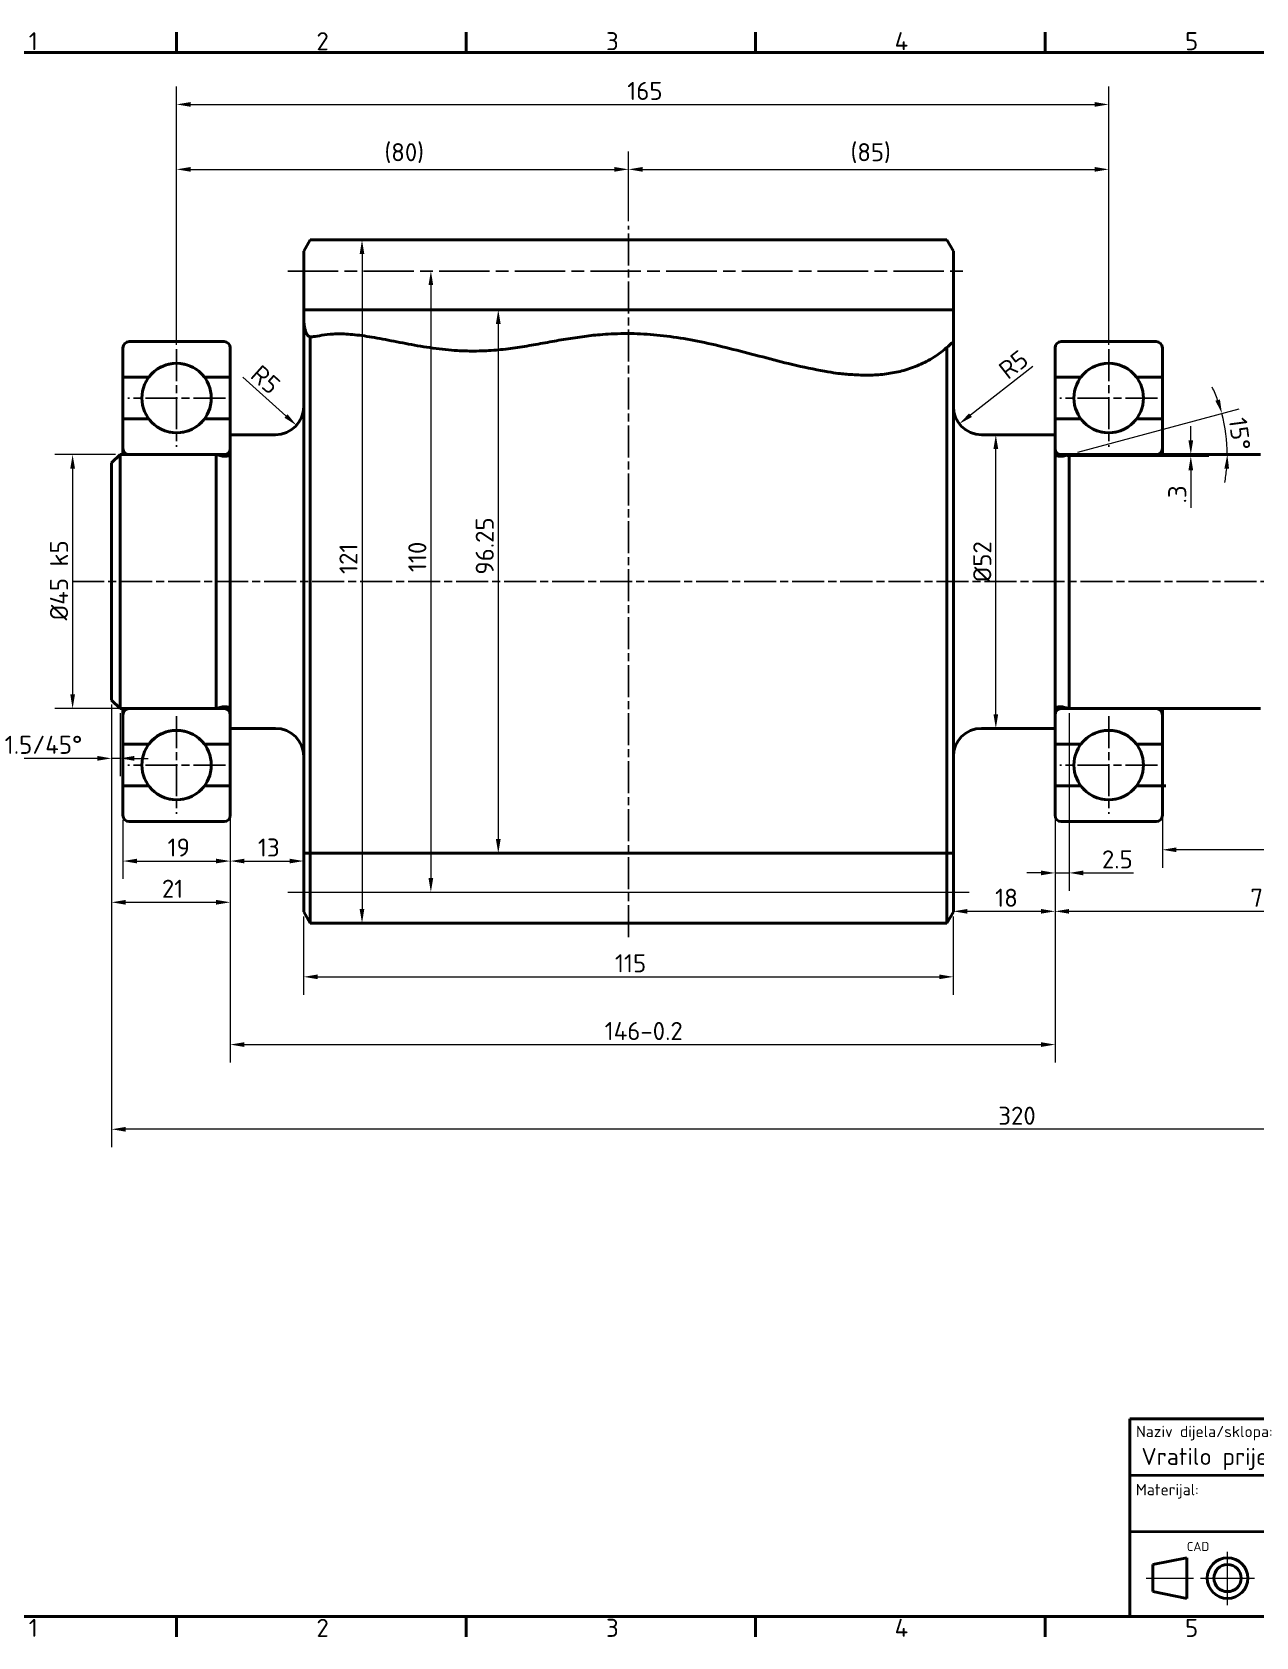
# Model space of a CAD drawing. Header units: millimetres. Extents: x -158 to 414, y -29 to 291.
# Drawn here: x 35.7 to 252.3, y 6.4 to 290.6 of the extents above; entities that cross this region are included whole.
import ezdxf
from ezdxf.enums import TextEntityAlignment as Align

# ---------------------------------------------------------------- set-up
doc = ezdxf.new("R2010")
doc.units = ezdxf.units.MM
doc.linetypes.add('CHAIN', pattern=[0.3543, 0.2362, -0.0295, 0.0591, -0.0295])
for name, color, linetype, lineweight in [('Border (ISO)', 7, 'Continuous', 40), ('Center Mark (ISO)', 7, 'Continuous', 25), ('Centerline (ISO)', 7, 'Continuous', 25), ('Dimension (ISO)', 7, 'Continuous', 20), ('Sketch Geometry (ISO)', 7, 'Continuous', 40), ('Title (ISO)', 7, 'Continuous', 40), ('Visible (ISO)', 7, 'Continuous', 40), ('Visible Narrow (ISO)', 7, 'Continuous', 35), ('Work Axis (ISO)', 7, 'CHAIN', 25)]:
    doc.layers.add(name, color=color, linetype=linetype, lineweight=lineweight)
doc.styles.add('Kote', font='isocpeur.ttf')
doc.styles.add('Note Text (DIN)', font='isocpeur.ttf')
doc.styles.add('Text Style110', font='')
doc.styles.add('Text Style116', font='isocpeur.ttf')
doc.styles.add('Text Style125', font='')
doc.styles.add('Text Style43', font='isocpeur.ttf')
doc.styles.add('Text Style44', font='isocpeur.ttf')
doc.styles.add('Text Style46', font='isocpeur.ttf')
doc.styles.add('Text Style99', font='isocpeur.ttf')
doc.styles.get('Text Style110').set_extended_font_data('ISOCPEUR', bold=True)
doc.styles.get('Text Style125').set_extended_font_data('ISOCPEUR', bold=True)
doc.dimstyles.new('Default (DIN)', dxfattribs={"dimtxt": 3.2, "dimasz": 2.5, "dimexe": 3.175, "dimexo": 0.8, "dimgap": 0.8, "dimtad": 1, "dimrnd": 1e-08, "dimzin": 12, "dimdsep": 46, "dimtxsty": 'Kote', "dimcen": 0.09, "dimdle": 10, "dimclrd": 256, "dimclre": 256, "dimclrt": 256, "dimadec": 0, "dimazin": 0, "dimtfac": 0.78125, "dimtmove": 0, "dimatfit": 3, "dimfxl": 1, "dimtolj": 1, "dimtzin": 0, "dimlwd": -1, "dimlwe": -1, "dimarcsym": 0})

# ---------------------------------------------------------------- blocks, each defined once
blk = doc.blocks.new('Borders Default Border')
at = {"layer": 'Border (ISO)'}
for p, q in [((61.25, 287), (61.25, 290.6)), ((112.5, 287), (112.5, 290.6)), ((163.75, 287), (163.75, 290.6)), ((215, 287), (215, 290.6)), ((61.25, 10), (61.25, 6.4)), ((112.5, 10), (112.5, 6.4)), ((163.75, 10), (163.75, 6.4)), ((215, 10), (215, 6.4))]:
    blk.add_line(p, q, dxfattribs=at)
at = {"layer": 'Border (ISO)', "flags": 128}
blk.add_lwpolyline([(20, 10), (20, 287), (410, 287), (410, 10), (20, 10)], dxfattribs=at)
at = {"layer": 'Border (ISO)', "char_height": 3.2, "attachment_point": 7, "style": 'Kote'}
for s, insert in [('1', (35.1, 287.4)), ('2', (86.03, 287.4)), ('3', (137.28, 287.4)), ('4', (188.37, 287.4)), ('5', (239.78, 287.4)), ('1', (35.1, 6.4)), ('2', (86.03, 6.4)), ('3', (137.28, 6.4)), ('4', (188.37, 6.4)), ('5', (239.78, 6.4))]:
    blk.add_mtext(s, dxfattribs=dict(at, insert=insert))
blk = doc.blocks.new('Title Blocks Politehnika Pula-180')
at = {"layer": 'Dimension (ISO)'}
for p, q in [((483.84, 259.19), (483.84, 239.19)), ((507.84, 259.19), (507.84, 239.19)), ((530.34, 259.19), (530.34, 239.19)), ((472.84, 254.19), (552.84, 254.19)), ((390.14, 241.22), (390.14, 250.68)), ((472.84, 249.19), (552.84, 249.19)), ((375.74, 246), (384.14, 246)), ((385.34, 246), (394.94, 246)), ((472.84, 244.19), (552.84, 244.19))]:
    blk.add_line(p, q, dxfattribs=at)
at = {"layer": 'Visible (ISO)'}
for p, q in [((472.84, 274.19), (372.84, 274.19)), ((372.84, 274.19), (372.84, 239.19)), ((472.84, 274.19), (472.84, 239.19)), ((472.84, 274.19), (552.84, 274.19)), ((552.84, 239.19), (552.84, 274.19)), ((472.84, 269.19), (552.84, 269.19)), ((507.84, 269.19), (507.84, 264.19)), ((472.84, 264.19), (552.84, 264.19)), ((507.84, 264.19), (507.84, 259.19)), ((530.34, 264.19), (530.34, 259.19)), ((472.84, 259.19), (552.84, 259.19)), ((412.84, 246.69), (412.84, 254.19)), ((382.94, 249.6), (376.94, 248.4)), ((376.94, 248.4), (376.94, 243.6)), ((382.94, 242.4), (382.94, 249.6)), ((376.94, 243.6), (382.94, 242.4)), ((472.84, 239.19), (552.84, 239.19))]:
    blk.add_line(p, q, dxfattribs=at)
for radius in [3.6, 2.4]:
    blk.add_circle((390.14, 246), radius, dxfattribs=at)
at = {"layer": 'Visible Narrow (ISO)'}
for p, q in [((424.84, 274.19), (424.84, 264.19)), ((459.84, 274.19), (459.84, 254.19)), ((472.84, 264.19), (372.84, 264.19)), ((472.84, 254.19), (372.84, 254.19)), ((397.84, 254.19), (397.84, 239.19)), ((427.84, 254.19), (427.84, 239.19)), ((397.84, 246.69), (427.84, 246.69)), ((472.84, 239.19), (372.84, 239.19))]:
    blk.add_line(p, q, dxfattribs=at)
at = {"layer": 'Dimension (ISO)'}
for s, height, style, p in [('Naziv dijela/sklopa:', 2, 'Text Style46', (373.95, 270.97)), ('Nacrt broj:', 2, 'Text Style46', (425.61, 271.32)), ('Revizija:', 2, 'Text Style46', (461.81, 271.4)), ('Predmet:', 1.5, 'Text Style44', (473.99, 270.91)), ('Akad. god.:', 1.5, 'Text Style44', (474.05, 265.79)), ('Semestar:', 1.5, 'Text Style44', (508.58, 265.73)), ('Materijal:', 2, 'Text Style46', (373.9, 260.67)), ('Masa:', 2, 'Text Style46', (463.08, 261.34)), ('Program br.:', 1.5, 'Text Style44', (474.21, 260.88)), ('List:', 1.5, 'Text Style44', (508.59, 260.86)), ('Listova:', 1.5, 'Text Style44', (531.25, 260.92)), ('Ime i prezime', 1.5, 'Text Style44', (489.61, 255.88)), ('Datum', 1.5, 'Text Style44', (516.43, 255.97)), ('Potpis', 1.5, 'Text Style44', (538.9, 255.99)), ('Mjerilo:', 1.5, 'Text Style44', (398.79, 251.84)), ('Format:', 1.5, 'Text Style44', (413.41, 251.68)), ('CAD', 1.6, 'Text Style99', (382.94, 250.8)), ('Crtao', 1.5, 'Text Style44', (474.12, 250.8)), ('Odobrio', 1.5, 'Text Style44', (474.13, 240.97))]:
    blk.add_text(s, height=height, dxfattribs=dict(at, style=style)).set_placement(p)
at = {"layer": 'Dimension (ISO)', "style": 'Text Style44'}
blk.add_text('DIN 7168-m-S / DIN 7168-g-U', height=1.5, dxfattribs=at).set_placement((398.94, 242.28), align=Align.TOP_LEFT)
at = {"layer": 'Dimension (ISO)'}
for tag, p, height, style in [('Predmet_001', (485.02, 271.05), 2.5, 'Text Style125'), ('Akad_god_001', (485, 265.33), 2.5, 'Text Style43'), ('Semestar_001', (518.42, 265.39), 2.5, 'Text Style43'), ('Materijal_001', (412.82, 256.68), 2.5, 'Text Style43'), ('Mjerilo_001', (403.86, 248.07), 2.5, 'Text Style43'), ('Konstruirao_001', (484.65, 250.96), 1.5, 'Text Style44'), ('Datum_001', (515.04, 250.69), 1.5, 'Text Style44')]:
    blk.add_attdef(tag, p, '', height=height, dxfattribs=dict(at, style=style))
at = {"layer": 'Dimension (ISO)', "style": 'Text Style43'}
blk.add_attdef('Program_br', text='', height=2.5, dxfattribs=at).set_placement((494.49, 261.51), align=Align.MIDDLE_LEFT)
at = {"layer": 'Dimension (ISO)'}
for tag, height, style, p in [('List', 2.5, 'Text Style43', (519.89, 262.89)), ('Listova', 2.5, 'Text Style43', (544.59, 262.93)), ('Masa', 2.5, 'Text Style43', (466.54, 259.26)), ('Datum', 1.5, 'Text Style44', (519.07, 247.27)), ('Datum', 1.5, 'Text Style44', (519.09, 242.28))]:
    blk.add_attdef(tag, text='', height=height, dxfattribs=dict(at, style=style)).set_placement(p, align=Align.TOP_CENTER)
at = {"layer": 'Dimension (ISO)', "style": 'Text Style44'}
for tag, p in [('Pregledao', (484.76, 247.42)), ('Odobrio', (484.84, 242.57))]:
    blk.add_attdef(tag, text='', height=1.5, dxfattribs=at).set_placement(p, align=Align.TOP_LEFT)
at = {"layer": 'Title (ISO)', "insert": (398.89, 245.54), "char_height": 1.6, "width": 20.0031, "attachment_point": 1, "style": 'Note Text (DIN)'}
blk.add_mtext('\\fISOCPEUR|b0|i0;\\H1.6000;Netolerirane kote', dxfattribs=at)
at = {"layer": 'Title (ISO)', "style": 'Text Style116'}
blk.add_attdef('Sheet_Size_001', (417.99, 248.07), '', height=2.49, dxfattribs=at)
at = {"layer": 'Visible (ISO)', "style": 'Text Style44'}
blk.add_text('Pregledao', height=1.5, dxfattribs=at).set_placement((474.24, 245.69))
at = {"layer": 'Visible (ISO)', "style": 'Text Style110'}
for tag, p in [('Naziv_001', (374.9, 266.04)), ('Rev_001', (464.33, 266.2))]:
    blk.add_attdef(tag, p, '', height=3, dxfattribs=at)
blk.add_attdef('Broj_nacrta', text='', height=3, dxfattribs=at).set_placement((442.33, 269.3), align=Align.TOP_CENTER)
at = {"layer": 'Visible Narrow (ISO)', "insert": (450.69, 248.36), "char_height": 4, "width": 53.847, "attachment_point": 2, "style": 'Note Text (DIN)'}
blk.add_mtext('\\fISOCPEUR|b0|i0;\\H4.0000;Politehnika Pula', dxfattribs=at)
blk = doc.blocks.new('*D13')
at = {"layer": 'Defpoints', "color": 0, "transparency": 16777216}
for p in [(83.76, 134.8), (198.76, 134.8), (198.76, 123.3)]:
    blk.add_point(p, dxfattribs=at)
at = {"layer": 'Dimension (ISO)', "transparency": 16777216}
for p, q in [((83.76, 134), (83.76, 120.13)), ((198.76, 134), (198.76, 120.13)), ((86.26, 123.3), (196.26, 123.3))]:
    blk.add_line(p, q, dxfattribs=at)
for points in [[(86.26, 123.72), (86.26, 122.88), (83.76, 123.3)], [(196.26, 123.72), (196.26, 122.88), (198.76, 123.3)]]:
    blk.add_solid(points, dxfattribs=at)
at = {"layer": 'Dimension (ISO)', "transparency": 16777216, "insert": (138.86, 127.3), "char_height": 3.2, "attachment_point": 1, "style": 'Kote'}
blk.add_mtext('\\A1;115', dxfattribs=at)
blk = doc.blocks.new('*D14')
at = {"layer": 'Defpoints', "color": 0, "transparency": 16777216}
for p in [(83.76, 193.3), (70.76, 155.71), (83.76, 143.8)]:
    blk.add_point(p, dxfattribs=at)
at = {"layer": 'Dimension (ISO)', "transparency": 16777216}
for p, q in [((70.76, 154.91), (70.76, 140.63)), ((73.26, 143.8), (81.26, 143.8))]:
    blk.add_line(p, q, dxfattribs=at)
for points in [[(73.26, 144.22), (73.26, 143.39), (70.76, 143.8)], [(81.26, 144.22), (81.26, 143.39), (83.76, 143.8)]]:
    blk.add_solid(points, dxfattribs=at)
at = {"layer": 'Dimension (ISO)', "transparency": 16777216, "insert": (75.66, 147.8), "char_height": 3.2, "attachment_point": 1, "style": 'Kote'}
blk.add_mtext('\\A1;13', dxfattribs=at)
blk = doc.blocks.new('*D15')
at = {"layer": 'Defpoints', "color": 0, "transparency": 16777216}
for p in [(203.76, 224.3), (199.82, 221.23)]:
    blk.add_point(p, dxfattribs=at)
at = {"layer": 'Dimension (ISO)', "transparency": 16777216}
blk.add_line((212.83, 231.36), (201.79, 222.76), dxfattribs=at)
blk.add_solid([(201.54, 223.09), (202.05, 222.44), (199.82, 221.23)], dxfattribs=at)
at = {"layer": 'Dimension (ISO)', "transparency": 16777216, "insert": (206.46, 231.47), "char_height": 3.2, "attachment_point": 1, "rotation": 37.9182, "style": 'Kote'}
blk.add_mtext('\\A1;R5', dxfattribs=at)
blk = doc.blocks.new('*D16')
at = {"layer": 'Defpoints', "color": 0, "transparency": 16777216}
for p in [(70.76, 155.71), (216.76, 155.71), (216.76, 111.3)]:
    blk.add_point(p, dxfattribs=at)
at = {"layer": 'Dimension (ISO)', "transparency": 16777216}
for p, q in [((70.76, 154.91), (70.76, 108.13)), ((216.76, 154.91), (216.76, 108.13)), ((73.26, 111.3), (214.26, 111.3))]:
    blk.add_line(p, q, dxfattribs=at)
for points in [[(73.26, 111.72), (73.26, 110.88), (70.76, 111.3)], [(214.26, 111.72), (214.26, 110.88), (216.76, 111.3)]]:
    blk.add_solid(points, dxfattribs=at)
at = {"layer": 'Dimension (ISO)', "transparency": 16777216, "insert": (137.04, 115.3), "char_height": 3.2, "attachment_point": 1, "style": 'Kote'}
blk.add_mtext('\\A1;\\fISOCPEUR|b0|i0;\\H3.2000;146-0.2', dxfattribs=at)
blk = doc.blocks.new('*D18')
at = {"layer": 'Defpoints', "color": 0, "transparency": 16777216}
for p in [(206.28, 219.3), (206.28, 219.3), (206.28, 167.3)]:
    blk.add_point(p, dxfattribs=at)
at = {"layer": 'Dimension (ISO)', "transparency": 16777216}
blk.add_line((206.28, 169.8), (206.28, 216.8), dxfattribs=at)
for points in [[(205.87, 216.8), (206.7, 216.8), (206.28, 219.3)], [(205.87, 169.8), (206.7, 169.8), (206.28, 167.3)]]:
    blk.add_solid(points, dxfattribs=at)
at = {"layer": 'Dimension (ISO)', "transparency": 16777216, "insert": (202.28, 193.16), "char_height": 3.2, "attachment_point": 1, "rotation": 90, "style": 'Kote'}
blk.add_mtext('\\A1;\\fISOCPEUR|b0|i0;\\H3.2000;Ø52', dxfattribs=at)
blk = doc.blocks.new('*D19')
at = {"layer": 'Defpoints', "color": 0, "transparency": 16777216}
for p in [(97.82, 253.8), (94.09, 132.8), (97.82, 132.8)]:
    blk.add_point(p, dxfattribs=at)
at = {"layer": 'Dimension (ISO)', "transparency": 16777216}
blk.add_line((94.09, 251.3), (94.09, 135.3), dxfattribs=at)
for points in [[(93.67, 251.3), (94.5, 251.3), (94.09, 253.8)], [(93.67, 135.3), (94.5, 135.3), (94.09, 132.8)]]:
    blk.add_solid(points, dxfattribs=at)
at = {"layer": 'Dimension (ISO)', "transparency": 16777216, "insert": (90.09, 194.65), "char_height": 3.2, "attachment_point": 1, "rotation": 90, "style": 'Kote'}
blk.add_mtext('\\A1;121', dxfattribs=at)
blk = doc.blocks.new('*D20')
at = {"layer": 'Defpoints', "color": 0, "transparency": 16777216}
for p in [(107.02, 248.3), (106.28, 138.3), (107.02, 138.3)]:
    blk.add_point(p, dxfattribs=at)
at = {"layer": 'Dimension (ISO)', "transparency": 16777216}
blk.add_line((106.28, 245.8), (106.28, 140.8), dxfattribs=at)
for points in [[(105.86, 245.8), (106.69, 245.8), (106.28, 248.3)], [(105.86, 140.8), (106.69, 140.8), (106.28, 138.3)]]:
    blk.add_solid(points, dxfattribs=at)
at = {"layer": 'Dimension (ISO)', "transparency": 16777216, "insert": (102.28, 194.97), "char_height": 3.2, "attachment_point": 1, "rotation": 90, "style": 'Kote'}
blk.add_mtext('\\A1;110', dxfattribs=at)
blk = doc.blocks.new('*D21')
at = {"layer": 'Defpoints', "color": 0, "transparency": 16777216}
for p in [(118.48, 241.43), (118.21, 145.18), (118.48, 145.18)]:
    blk.add_point(p, dxfattribs=at)
at = {"layer": 'Dimension (ISO)', "transparency": 16777216}
blk.add_line((118.21, 238.93), (118.21, 147.68), dxfattribs=at)
for points in [[(117.79, 238.93), (118.63, 238.93), (118.21, 241.43)], [(117.79, 147.68), (118.63, 147.68), (118.21, 145.18)]]:
    blk.add_solid(points, dxfattribs=at)
at = {"layer": 'Dimension (ISO)', "transparency": 16777216, "insert": (114.21, 194.53), "char_height": 3.2, "attachment_point": 1, "rotation": 90, "style": 'Kote'}
blk.add_mtext('\\A1;96.25', dxfattribs=at)
blk = doc.blocks.new('*D22')
at = {"layer": 'Defpoints', "color": 0, "transparency": 16777216}
for p in [(369.76, 175.8), (49.76, 172.3), (49.76, 96.3)]:
    blk.add_point(p, dxfattribs=at)
at = {"layer": 'Dimension (ISO)', "transparency": 16777216}
for p, q in [((369.76, 175), (369.76, 93.13)), ((49.76, 171.5), (49.76, 93.13)), ((367.26, 96.3), (52.26, 96.3))]:
    blk.add_line(p, q, dxfattribs=at)
for points in [[(52.26, 96.72), (52.26, 95.88), (49.76, 96.3)], [(367.26, 96.72), (367.26, 95.88), (369.76, 96.3)]]:
    blk.add_solid(points, dxfattribs=at)
at = {"layer": 'Dimension (ISO)', "transparency": 16777216, "insert": (206.72, 100.3), "char_height": 3.2, "attachment_point": 1, "style": 'Kote'}
blk.add_mtext('\\A1;320', dxfattribs=at)
blk = doc.blocks.new('*D24')
at = {"layer": 'Defpoints', "color": 0, "transparency": 16777216}
for p in [(289.76, 170.8), (216.76, 169.7), (289.76, 134.9)]:
    blk.add_point(p, dxfattribs=at)
at = {"layer": 'Dimension (ISO)', "transparency": 16777216}
for p, q in [((216.76, 168.9), (216.76, 131.73)), ((289.76, 170), (289.76, 131.73)), ((219.26, 134.9), (287.26, 134.9))]:
    blk.add_line(p, q, dxfattribs=at)
for points in [[(219.26, 135.32), (219.26, 134.48), (216.76, 134.9)], [(287.26, 135.32), (287.26, 134.48), (289.76, 134.9)]]:
    blk.add_solid(points, dxfattribs=at)
at = {"layer": 'Dimension (ISO)', "transparency": 16777216, "insert": (251.34, 138.9), "char_height": 3.2, "attachment_point": 1, "style": 'Kote'}
blk.add_mtext('\\A1;73', dxfattribs=at)
blk = doc.blocks.new('*D25')
at = {"layer": 'Defpoints', "color": 0, "transparency": 16777216}
for p in [(49.76, 172.3), (70.76, 170.5), (70.76, 136.5)]:
    blk.add_point(p, dxfattribs=at)
at = {"layer": 'Dimension (ISO)', "transparency": 16777216}
for p, q in [((49.76, 171.5), (49.76, 133.33)), ((70.76, 169.7), (70.76, 133.33)), ((52.26, 136.5), (68.26, 136.5))]:
    blk.add_line(p, q, dxfattribs=at)
for points in [[(52.26, 136.92), (52.26, 136.08), (49.76, 136.5)], [(68.26, 136.92), (68.26, 136.08), (70.76, 136.5)]]:
    blk.add_solid(points, dxfattribs=at)
at = {"layer": 'Dimension (ISO)', "transparency": 16777216, "insert": (58.66, 140.5), "char_height": 3.2, "attachment_point": 1, "style": 'Kote'}
blk.add_mtext('\\A1;21', dxfattribs=at)
blk = doc.blocks.new('*D26')
at = {"layer": 'Defpoints', "color": 0, "transparency": 16777216}
for p in [(51.76, 151.9), (70.76, 151.9), (70.76, 143.8)]:
    blk.add_point(p, dxfattribs=at)
at = {"layer": 'Dimension (ISO)', "transparency": 16777216}
for p, q in [((51.76, 151.1), (51.76, 140.63)), ((70.76, 151.1), (70.76, 140.63)), ((54.26, 143.8), (68.26, 143.8))]:
    blk.add_line(p, q, dxfattribs=at)
for points in [[(54.26, 144.22), (54.26, 143.39), (51.76, 143.8)], [(68.26, 144.22), (68.26, 143.39), (70.76, 143.8)]]:
    blk.add_solid(points, dxfattribs=at)
at = {"layer": 'Dimension (ISO)', "transparency": 16777216, "insert": (59.66, 147.8), "char_height": 3.2, "attachment_point": 1, "style": 'Kote'}
blk.add_mtext('\\A1;19', dxfattribs=at)
blk = doc.blocks.new('*D27')
at = {"layer": 'Defpoints', "color": 0, "transparency": 16777216}
for p in [(216.76, 169.7), (198.76, 145.8), (216.76, 134.9)]:
    blk.add_point(p, dxfattribs=at)
at = {"layer": 'Dimension (ISO)', "transparency": 16777216}
for p, q in [((216.76, 168.9), (216.76, 131.73)), ((201.26, 134.9), (214.26, 134.9))]:
    blk.add_line(p, q, dxfattribs=at)
for points in [[(201.26, 135.32), (201.26, 134.48), (198.76, 134.9)], [(214.26, 135.32), (214.26, 134.48), (216.76, 134.9)]]:
    blk.add_solid(points, dxfattribs=at)
at = {"layer": 'Dimension (ISO)', "transparency": 16777216, "insert": (206.16, 138.9), "char_height": 3.2, "attachment_point": 1, "style": 'Kote'}
blk.add_mtext('\\A1;18', dxfattribs=at)
blk = doc.blocks.new('*D28')
at = {"layer": 'Defpoints', "color": 0, "transparency": 16777216}
for p in [(226.26, 277.8), (61.26, 234.45), (226.26, 234.45)]:
    blk.add_point(p, dxfattribs=at)
at = {"layer": 'Dimension (ISO)', "transparency": 16777216}
for p, q in [((61.26, 235.25), (61.26, 280.98)), ((226.26, 235.25), (226.26, 280.98)), ((63.76, 277.8), (223.76, 277.8))]:
    blk.add_line(p, q, dxfattribs=at)
for points in [[(63.76, 278.22), (63.76, 277.38), (61.26, 277.8)], [(223.76, 278.22), (223.76, 277.38), (226.26, 277.8)]]:
    blk.add_solid(points, dxfattribs=at)
at = {"layer": 'Dimension (ISO)', "transparency": 16777216, "insert": (141.04, 281.8), "char_height": 3.2, "attachment_point": 1, "style": 'Kote'}
blk.add_mtext('\\A1;165', dxfattribs=at)
blk = doc.blocks.new('*D29')
at = {"layer": 'Defpoints', "color": 0, "transparency": 16777216}
for p in [(51.26, 215.8), (42.86, 170.8), (52.86, 170.8)]:
    blk.add_point(p, dxfattribs=at)
at = {"layer": 'Dimension (ISO)', "transparency": 16777216}
for p, q in [((50.46, 215.8), (39.69, 215.8)), ((42.86, 213.3), (42.86, 173.3)), ((52.06, 170.8), (39.69, 170.8))]:
    blk.add_line(p, q, dxfattribs=at)
for points in [[(42.45, 213.3), (43.28, 213.3), (42.86, 215.8)], [(42.45, 173.3), (43.28, 173.3), (42.86, 170.8)]]:
    blk.add_solid(points, dxfattribs=at)
at = {"layer": 'Dimension (ISO)', "transparency": 16777216, "insert": (38.86, 186.42), "char_height": 3.2, "attachment_point": 1, "rotation": 90, "style": 'Kote'}
blk.add_mtext('\\A1;\\fISOCPEUR|b0|i0;\\H3.2000;Ø45 k5', dxfattribs=at)
blk = doc.blocks.new('*D30')
at = {"layer": 'Defpoints', "color": 0, "transparency": 16777216}
for p in [(49.76, 172.3), (51.26, 170.8), (51.26, 161.99)]:
    blk.add_point(p, dxfattribs=at)
at = {"layer": 'Dimension (ISO)', "transparency": 16777216}
for p, q in [((49.76, 171.5), (49.76, 158.82)), ((51.26, 170), (51.26, 158.82)), ((47.26, 161.99), (30.04, 161.99)), ((51.26, 161.99), (49.76, 161.99)), ((53.76, 161.99), (56.26, 161.99))]:
    blk.add_line(p, q, dxfattribs=at)
for points in [[(47.26, 162.41), (47.26, 161.57), (49.76, 161.99)], [(53.76, 162.41), (53.76, 161.57), (51.26, 161.99)]]:
    blk.add_solid(points, dxfattribs=at)
at = {"layer": 'Dimension (ISO)', "transparency": 16777216, "insert": (30.84, 165.99), "char_height": 3.2, "attachment_point": 1, "style": 'Kote'}
blk.add_mtext('\\A1;\\fISOCPEUR|b0|i0;\\H3.2000;1.5/45°', dxfattribs=at)
blk = doc.blocks.new('*D31')
at = {"layer": 'Defpoints', "color": 0, "transparency": 16777216}
for p in [(78.76, 224.3), (82.49, 220.97)]:
    blk.add_point(p, dxfattribs=at)
at = {"layer": 'Dimension (ISO)', "transparency": 16777216}
blk.add_line((72.98, 229.47), (80.63, 222.63), dxfattribs=at)
blk.add_solid([(80.9, 222.94), (80.35, 222.32), (82.49, 220.97)], dxfattribs=at)
at = {"layer": 'Dimension (ISO)', "transparency": 16777216, "insert": (76.24, 231.92), "char_height": 3.2, "attachment_point": 1, "rotation": 318.1849, "style": 'Kote'}
blk.add_mtext('\\A1;R5', dxfattribs=at)
blk = doc.blocks.new('*D32')
at = {"layer": 'Defpoints', "color": 0, "transparency": 16777216}
for p in [(141.26, 266.3), (141.26, 256.3), (61.26, 234.45)]:
    blk.add_point(p, dxfattribs=at)
at = {"layer": 'Dimension (ISO)', "transparency": 16777216}
for p, q in [((61.26, 235.25), (61.26, 269.48)), ((141.26, 257.1), (141.26, 269.48)), ((63.76, 266.3), (138.76, 266.3))]:
    blk.add_line(p, q, dxfattribs=at)
for points in [[(63.76, 266.72), (63.76, 265.88), (61.26, 266.3)], [(138.76, 266.72), (138.76, 265.88), (141.26, 266.3)]]:
    blk.add_solid(points, dxfattribs=at)
at = {"layer": 'Dimension (ISO)', "transparency": 16777216, "insert": (98.06, 270.94), "char_height": 3.2, "attachment_point": 1, "style": 'Kote'}
blk.add_mtext('\\A1;(80)', dxfattribs=at)
blk = doc.blocks.new('*D33')
at = {"layer": 'Defpoints', "color": 0, "transparency": 16777216}
for p in [(226.26, 266.3), (141.26, 256.3), (226.26, 234.45)]:
    blk.add_point(p, dxfattribs=at)
at = {"layer": 'Dimension (ISO)', "transparency": 16777216}
for p, q in [((141.26, 257.1), (141.26, 269.48)), ((226.26, 235.25), (226.26, 269.48)), ((143.76, 266.3), (223.76, 266.3))]:
    blk.add_line(p, q, dxfattribs=at)
for points in [[(143.76, 266.72), (143.76, 265.88), (141.26, 266.3)], [(223.76, 266.72), (223.76, 265.88), (226.26, 266.3)]]:
    blk.add_solid(points, dxfattribs=at)
at = {"layer": 'Dimension (ISO)', "transparency": 16777216, "insert": (180.56, 270.94), "char_height": 3.2, "attachment_point": 1, "style": 'Kote'}
blk.add_mtext('\\A1;(85)', dxfattribs=at)
blk = doc.blocks.new('*D34')
at = {"layer": 'Defpoints', "color": 0, "transparency": 16777216}
for p in [(289.76, 170.8), (235.76, 164.5), (235.76, 145.8)]:
    blk.add_point(p, dxfattribs=at)
at = {"layer": 'Dimension (ISO)', "transparency": 16777216}
for p, q in [((289.76, 170), (289.76, 142.63)), ((235.76, 163.7), (235.76, 142.63)), ((287.26, 145.8), (238.26, 145.8))]:
    blk.add_line(p, q, dxfattribs=at)
for points in [[(238.26, 146.22), (238.26, 145.38), (235.76, 145.8)], [(287.26, 146.22), (287.26, 145.38), (289.76, 145.8)]]:
    blk.add_solid(points, dxfattribs=at)
at = {"layer": 'Dimension (ISO)', "transparency": 16777216, "insert": (260.68, 149.8), "char_height": 3.2, "attachment_point": 1, "style": 'Kote'}
blk.add_mtext('\\A1;54', dxfattribs=at)
blk = doc.blocks.new('*D35')
at = {"layer": 'Defpoints', "color": 0, "transparency": 16777216}
for p in [(219.26, 170.8), (216.76, 169.7), (219.26, 141.7)]:
    blk.add_point(p, dxfattribs=at)
at = {"layer": 'Dimension (ISO)', "transparency": 16777216}
for p, q in [((216.76, 168.9), (216.76, 138.53)), ((219.26, 170), (219.26, 138.53)), ((214.26, 141.7), (211.76, 141.7)), ((216.76, 141.7), (219.26, 141.7)), ((221.76, 141.7), (230.66, 141.7))]:
    blk.add_line(p, q, dxfattribs=at)
for points in [[(214.26, 142.12), (214.26, 141.28), (216.76, 141.7)], [(221.76, 142.12), (221.76, 141.28), (219.26, 141.7)]]:
    blk.add_solid(points, dxfattribs=at)
at = {"layer": 'Dimension (ISO)', "transparency": 16777216, "insert": (225.06, 145.7), "char_height": 3.2, "attachment_point": 1, "style": 'Kote'}
blk.add_mtext('\\A1;2.5', dxfattribs=at)
blk = doc.blocks.new('*D36')
at = {"layer": 'Defpoints', "color": 0, "transparency": 16777216}
for p in [(218.06, 215.5), (234.66, 215.8), (240.8, 215.5)]:
    blk.add_point(p, dxfattribs=at)
at = {"layer": 'Dimension (ISO)', "transparency": 16777216}
for p, q in [((240.8, 218.3), (240.8, 220.8)), ((218.86, 215.5), (243.97, 215.5)), ((235.46, 215.8), (243.97, 215.8)), ((240.8, 215.8), (240.8, 215.5)), ((240.8, 213), (240.8, 206.34))]:
    blk.add_line(p, q, dxfattribs=at)
for points in [[(240.38, 218.3), (241.21, 218.3), (240.8, 215.8)], [(240.38, 213), (241.21, 213), (240.8, 215.5)]]:
    blk.add_solid(points, dxfattribs=at)
at = {"layer": 'Dimension (ISO)', "transparency": 16777216, "insert": (236.8, 207.14), "char_height": 3.2, "attachment_point": 1, "rotation": 90, "style": 'Kote'}
blk.add_mtext('\\A1;.3', dxfattribs=at)
blk = doc.blocks.new('*D37')
at = {"layer": 'Defpoints', "color": 0, "transparency": 16777216}
for p in [(220.04, 216.01), (247.16, 218.24), (219.26, 215.8), (234.66, 215.8)]:
    blk.add_point(p, dxfattribs=at)
at = {"layer": 'Dimension (ISO)', "transparency": 16777216}
for p, q in [((220.81, 216.21), (249.38, 223.87)), ((235.46, 215.8), (250.44, 215.8))]:
    blk.add_line(p, q, dxfattribs=at)
for start, end in [(20.1174, 25.2348), (0, 15), (349.7652, 354.8826)]:
    blk.add_arc((219.26, 215.8), 28, start, end, dxfattribs=at)
for points in [[(245.95, 225.56), (245.16, 225.31), (246.31, 223.05)], [(246.74, 213.32), (247.57, 213.28), (247.26, 215.8)]]:
    blk.add_solid(points, dxfattribs=at)
at = {"layer": 'Dimension (ISO)', "transparency": 16777216, "insert": (250.66, 222.52), "char_height": 3.2, "attachment_point": 1, "rotation": 277.5, "style": 'Kote'}
blk.add_mtext('\\A1;15°', dxfattribs=at)

msp = doc.modelspace()

# ---------------------------------------------------------------- linework, layer by layer
for p, q in [((83.7635, 241.4255), (83.7635, 239.3023)), ((198.7635, 241.4255), (83.7635, 241.4255)), ((198.7635, 235.775), (198.7635, 241.4255)), ((216.7635, 234.7005), (216.7635, 229.5005)), ((234.6635, 235.8005), (217.8635, 235.8005)), ((235.7635, 229.5005), (235.7635, 234.7005)), ((216.7635, 229.5005), (221.3492, 229.5005)), ((231.1779, 229.5005), (235.7635, 229.5005)), ((221.3492, 157.1005), (216.7635, 157.1005)), ((216.7635, 157.1005), (216.7635, 151.9005)), ((235.7635, 157.1005), (231.1779, 157.1005)), ((235.7635, 151.9005), (235.7635, 157.1005)), ((217.8635, 150.8005), (234.6635, 150.8005))]:
    msp.add_line(p, q)
for centre, radius, start, end in [((217.8635, 234.7005), 1.1, 90, 180), ((234.6635, 234.7005), 1.1, 0, 90), ((226.2635, 225.8005), 6.1515, 36.975919, 143.024081), ((226.2635, 160.8005), 6.1515, 216.975919, 323.024081), ((217.8635, 151.9005), 1.1, 180, 270), ((234.6635, 151.9005), 1.1, 270, 0)]:
    msp.add_arc(centre, radius, start, end)
msp.add_open_spline([(83.7635, 239.3023), (84.6678, 233.5891), (85.2117, 242.0801), (125.4772, 221.4422), (145.7737, 252.8517), (180.3151, 217.883), (198.7635, 235.775)], degree=4, knots=[0, 0, 0, 0, 0, 0.26517657, 0.43607692, 1, 1, 1, 1, 1])
at = {"layer": 'Center Mark (ISO)', "linetype": 'CHAIN', "ltscale": 23.990969}
for p, q in [((61.2635, 234.452), (61.2635, 217.149)), ((226.2635, 234.452), (226.2635, 217.149)), ((69.915, 225.8005), (52.612, 225.8005)), ((234.915, 225.8005), (217.612, 225.8005)), ((61.2635, 169.452), (61.2635, 152.149)), ((226.2635, 169.452), (226.2635, 152.149)), ((69.915, 160.8005), (52.612, 160.8005)), ((234.915, 160.8005), (217.612, 160.8005))]:
    msp.add_line(p, q, dxfattribs=at)
at = {"layer": 'Centerline (ISO)', "linetype": 'CHAIN', "ltscale": 23.990969}
for p, q in [((141.2635, 130.3005), (141.2635, 256.3005)), ((42.7586, 193.3005), (379.4308, 193.3005))]:
    msp.add_line(p, q, dxfattribs=at)
at = {"layer": 'Dimension (ISO)'}
msp.add_line((80.9327, 138.3005), (201.5469, 138.3005), dxfattribs=at)
at = {"layer": 'Sketch Geometry (ISO)'}
for p, q in [((51.7635, 229.5005), (56.3492, 229.5005)), ((66.1779, 229.5005), (70.7635, 229.5005)), ((216.7635, 229.5005), (221.3492, 229.5005)), ((233.6595, 229.5005), (231.1779, 229.5005)), ((231.1779, 229.5005), (235.7635, 229.5005)), ((70.7635, 216.1005), (70.7635, 170.5005)), ((216.7635, 216.9005), (216.7635, 169.7005)), ((219.2635, 170.8005), (219.2635, 215.8005)), ((51.7635, 157.1005), (56.3492, 157.1005)), ((66.1779, 157.1005), (70.7635, 157.1005)), ((68.8676, 157.1005), (70.7635, 157.1005)), ((221.3492, 157.1005), (216.7635, 157.1005)), ((216.7635, 157.1005), (221.3492, 157.1005)), ((231.1779, 157.1005), (236.3492, 157.1005)), ((231.1779, 157.1005), (235.7635, 157.1005))]:
    msp.add_line(p, q, dxfattribs=at)
msp.add_open_spline([(83.7635, 239.3023), (84.6678, 233.5891), (85.2117, 242.0801), (125.4772, 221.4422), (145.7737, 252.8517), (180.3151, 217.883), (198.7635, 235.775)], degree=4, knots=[0, 0, 0, 0, 0, 0.26517657, 0.43607692, 1, 1, 1, 1, 1], dxfattribs=at)
at = {"layer": 'Visible (ISO)'}
for p, q in [((83.7635, 251.8005), (84.9182, 253.8005)), ((84.9182, 253.8005), (197.6088, 253.8005)), ((198.7635, 251.8005), (197.6088, 253.8005)), ((83.7635, 134.8005), (83.7635, 251.8005)), ((198.7635, 251.8005), (198.7635, 134.8005)), ((83.7635, 241.4255), (198.7635, 241.4255)), ((84.9182, 132.8005), (84.9182, 236.6569)), ((51.7635, 230.8955), (51.7635, 234.7005)), ((52.8635, 235.8005), (69.6635, 235.8005)), ((70.7635, 234.7005), (70.7635, 230.8955)), ((197.6088, 132.8005), (197.6088, 234.7294)), ((216.7635, 230.8955), (216.7635, 234.7005)), ((217.8635, 235.8005), (234.6635, 235.8005)), ((235.7635, 234.7005), (235.7635, 230.8955)), ((51.7635, 222.1005), (51.7635, 230.8955)), ((70.7635, 222.1005), (70.7635, 230.8955)), ((216.7635, 222.1005), (216.7635, 230.8955)), ((235.7635, 222.1005), (235.7635, 230.8955)), ((53.6595, 229.5005), (51.7635, 229.5005)), ((56.3492, 229.5005), (53.6595, 229.5005)), ((68.8676, 229.5005), (66.1779, 229.5005)), ((66.1779, 229.5005), (70.7635, 229.5005)), ((221.3492, 229.5005), (216.7635, 229.5005)), ((221.3492, 229.5005), (218.6595, 229.5005)), ((233.8676, 229.5005), (231.1779, 229.5005)), ((233.8676, 229.5005), (235.7635, 229.5005)), ((51.7635, 216.9005), (51.7635, 222.1005)), ((51.7635, 222.1005), (56.3492, 222.1005)), ((66.1779, 222.1005), (70.7635, 222.1005)), ((70.7635, 222.1005), (70.7635, 216.9005)), ((216.7635, 216.9005), (216.7635, 222.1005)), ((216.7635, 222.1005), (221.3492, 222.1005)), ((231.1779, 222.1005), (235.7635, 222.1005)), ((235.7635, 222.1005), (235.7635, 216.9005)), ((70.7635, 219.3005), (77.7254, 219.3005)), ((70.7635, 216.1005), (70.7635, 219.3005)), ((78.7635, 219.3005), (77.7254, 219.3005)), ((203.7635, 219.3005), (206.651, 219.3005)), ((206.651, 219.3005), (216.7635, 219.3005)), ((216.7635, 219.3005), (216.7635, 216.1005)), ((51.7635, 215.8005), (51.7635, 216.9005)), ((235.7635, 215.8005), (235.7635, 216.9005)), ((49.7635, 214.3005), (51.2635, 215.8005)), ((49.7635, 172.3005), (49.7635, 214.3005)), ((51.2635, 215.8005), (68.2635, 215.8005)), ((51.2635, 215.8005), (51.2635, 170.8005)), ((69.6635, 215.8005), (52.8635, 215.8005)), ((68.2635, 215.8005), (69.3832, 215.5005)), ((68.2635, 215.8005), (68.2635, 170.8005)), ((69.3832, 215.5005), (70.1635, 215.5005)), ((217.3635, 215.5005), (218.0649, 215.5005)), ((234.6635, 215.8005), (217.8635, 215.8005)), ((218.2202, 215.521), (219.2635, 215.8005)), ((219.2635, 215.8005), (253.1367, 215.8005)), ((51.2635, 170.8005), (49.7635, 172.3005)), ((68.2635, 170.8005), (51.2635, 170.8005)), ((51.7635, 169.7005), (51.7635, 170.8005)), ((52.8635, 170.8005), (69.6635, 170.8005)), ((69.3832, 171.1005), (68.2635, 170.8005)), ((70.1635, 171.1005), (69.3832, 171.1005)), ((218.0649, 171.1005), (217.3635, 171.1005)), ((217.8635, 170.8005), (234.6635, 170.8005)), ((219.2635, 170.8005), (218.2202, 171.0801)), ((253.1367, 170.8005), (219.2635, 170.8005)), ((235.7635, 169.7005), (235.7635, 170.8005)), ((51.7635, 164.5005), (51.7635, 169.7005)), ((70.7635, 167.3005), (70.7635, 170.5005)), ((70.7635, 169.7005), (70.7635, 164.5005)), ((216.7635, 170.5005), (216.7635, 167.3005)), ((216.7635, 164.5005), (216.7635, 169.7005)), ((235.7635, 169.7005), (235.7635, 164.5005)), ((77.7254, 167.3005), (70.7635, 167.3005)), ((78.7635, 167.3005), (77.7254, 167.3005)), ((203.7635, 167.3005), (206.651, 167.3005)), ((216.7635, 167.3005), (206.651, 167.3005)), ((56.3492, 164.5005), (51.7635, 164.5005)), ((51.7635, 155.7055), (51.7635, 164.5005)), ((70.7635, 164.5005), (66.1779, 164.5005)), ((70.7635, 155.7055), (70.7635, 164.5005)), ((221.3492, 164.5005), (216.7635, 164.5005)), ((216.7635, 155.7055), (216.7635, 164.5005)), ((235.7635, 164.5005), (231.1779, 164.5005)), ((235.7635, 155.7055), (235.7635, 164.5005)), ((56.3492, 157.1005), (51.7635, 157.1005)), ((53.6595, 157.1005), (56.3492, 157.1005)), ((66.1779, 157.1005), (68.8676, 157.1005)), ((216.7635, 157.1005), (221.3492, 157.1005)), ((218.6595, 157.1005), (221.3492, 157.1005)), ((231.1779, 157.1005), (233.8676, 157.1005)), ((231.1779, 157.1005), (235.7635, 157.1005)), ((233.6595, 157.1005), (231.1779, 157.1005)), ((233.8676, 157.1005), (235.7635, 157.1005)), ((51.7635, 151.9005), (51.7635, 155.7055)), ((70.7635, 155.7055), (70.7635, 151.9005)), ((216.7635, 151.9005), (216.7635, 155.7055)), ((235.7635, 155.7055), (235.7635, 151.9005)), ((69.6635, 150.8005), (52.8635, 150.8005)), ((234.6635, 150.8005), (217.8635, 150.8005)), ((83.7635, 145.1755), (198.7635, 145.1755)), ((83.7635, 134.8005), (84.9182, 132.8005)), ((198.7635, 134.8005), (197.6088, 132.8005)), ((84.9182, 132.8005), (197.6088, 132.8005))]:
    msp.add_line(p, q, dxfattribs=at)
for centre in [(61.2635, 225.8005), (226.2635, 225.8005), (61.2635, 160.8005), (226.2635, 160.8005)]:
    msp.add_circle(centre, 6.1515, dxfattribs=at)
for centre, radius, start, end in [((52.8635, 234.7005), 1.1, 90, 180), ((69.6635, 234.7005), 1.1, 0, 90), ((217.8635, 234.7005), 1.1, 90, 180), ((234.6635, 234.7005), 1.1, 0, 90), ((61.2635, 225.8005), 6.1515, 36.975919, 143.024081), ((226.2635, 225.8005), 6.1515, 36.975919, 143.024081), ((61.2635, 225.8005), 6.1515, 216.975919, 323.024081), ((78.7635, 224.3005), 5, 270, 0), ((203.7635, 224.3005), 5, 180, 270), ((226.2635, 225.8005), 6.1515, 216.975919, 323.024081), ((52.8635, 216.9005), 1.1, 180, 270), ((69.6635, 216.9005), 1.1, 270, 0), ((70.1635, 216.1005), 0.6, 270, 0), ((217.8635, 216.9005), 1.1, 180, 270), ((217.3635, 216.1005), 0.6, 180, 270), ((234.6635, 216.9005), 1.1, 270, 0), ((218.0649, 216.1005), 0.6, 270, 285), ((52.8635, 169.7005), 1.1, 90, 180), ((69.6635, 169.7005), 1.1, 0, 90), ((70.1635, 170.5005), 0.6, 0, 90), ((217.3635, 170.5005), 0.6, 90, 180), ((217.8635, 169.7005), 1.1, 90, 180), ((218.0649, 170.5005), 0.6, 75, 90), ((234.6635, 169.7005), 1.1, 0, 90), ((61.2635, 160.8005), 6.1515, 36.975919, 143.024081), ((78.7635, 162.3005), 5, 0, 90), ((203.7635, 162.3005), 5, 90, 180), ((226.2635, 160.8005), 6.1515, 36.975919, 143.024081), ((61.2635, 160.8005), 6.1515, 216.975919, 323.024081), ((226.2635, 160.8005), 6.1515, 216.975919, 323.024081), ((52.8635, 151.9005), 1.1, 180, 270), ((69.6635, 151.9005), 1.1, 270, 0), ((217.8635, 151.9005), 1.1, 180, 270), ((234.6635, 151.9005), 1.1, 270, 0)]:
    msp.add_arc(centre, radius, start, end, dxfattribs=at)
at = {"layer": 'Work Axis (ISO)', "ltscale": 37.825527}
msp.add_line((80.9327, 248.3005), (201.5469, 248.3005), dxfattribs=at)

# ---------------------------------------------------------------- block references
msp.add_blockref('Borders Default Border', (0, 0))
msp.add_blockref('Title Blocks Politehnika Pula-180', (-142.8408, -229.1863)).add_auto_attribs({'Sheet_Size_001': 'A3', 'Naziv_001': 'Vratilo prijenosnika snage', 'Materijal_001': 'Ck45', 'Mjerilo_001': '1:1', 'Konstruirao_001': 'Kristijan Cetina', 'Datum_001': '19.5.2018.', 'Rev_001': '00', 'Predmet_001': 'Elementi strojeva 2', 'Akad_god_001': '2017/2018', 'Semestar_001': 'IV'})

# ---------------------------------------------------------------- dimensions: what is measured, and where the dimension line sits
at = {"layer": 'Dimension (ISO)'}
for base, p1, p2, angle, override, picture, middle in [((226.2635, 277.8005), (61.2635, 234.452), (226.2635, 234.452), 180, {"dimgap": 0.8, "dimdec": 2, "dimtol": 0, "dimlim": 0, "dimtp": 0, "dimtm": 0, "dimtdec": 2, "dimtofl": 0, "dimatfit": 1}, '*D28', (143.7635, 277.8005)), ((94.0872, 132.8005), (97.8185, 253.8005), (97.8185, 132.8005), 270, {"dimgap": 0.8, "dimdec": 2, "dimse1": 1, "dimse2": 1, "dimtol": 0, "dimlim": 0, "dimtp": 0, "dimtm": 0, "dimtdec": 2, "dimtofl": 0, "dimatfit": 1}, '*D19', (94.0872, 197.0464)), ((106.276, 138.3005), (107.0234, 248.3005), (107.0234, 138.3005), 270, {"dimgap": 0.8, "dimdec": 2, "dimse1": 1, "dimse2": 1, "dimtol": 0, "dimlim": 0, "dimtp": 0, "dimtm": 0, "dimtdec": 2, "dimtofl": 0, "dimatfit": 1}, '*D20', (106.276, 197.3725)), ((118.2114, 145.1755), (118.4777, 241.4255), (118.4777, 145.1755), 270, {"dimgap": 0.8, "dimdec": 2, "dimse1": 1, "dimse2": 1, "dimtol": 0, "dimlim": 0, "dimtp": 0, "dimtm": 0, "dimtdec": 2, "dimtofl": 0, "dimatfit": 1}, '*D21', (118.2114, 199.166)), ((240.7951, 215.5005), (234.6635, 215.8005), (218.0649, 215.5005), 90, {"dimgap": 0.8, "dimdec": 2, "dimtol": 0, "dimlim": 0, "dimtp": 0, "dimtm": 0, "dimtdec": 2, "dimtofl": 1, "dimatfit": 1}, '*D36', (240.7951, 208.4205)), ((83.7635, 143.803), (70.7635, 155.7055), (83.7635, 193.3005), 180, {"dimgap": 0.8, "dimdec": 2, "dimse2": 1, "dimtol": 0, "dimlim": 0, "dimtp": 0, "dimtm": 0, "dimtdec": 2, "dimtofl": 0, "dimatfit": 1}, '*D14', (77.2635, 143.803)), ((219.2635, 141.7005), (216.7635, 169.7005), (219.2635, 170.8005), 180, {"dimgap": 0.8, "dimdec": 2, "dimtol": 0, "dimlim": 0, "dimtp": 0, "dimtm": 0, "dimtdec": 2, "dimtofl": 1, "dimatfit": 1}, '*D35', (227.4635, 141.7005)), ((289.7635, 134.9005), (216.7635, 169.7005), (289.7635, 170.8005), 180, {"dimgap": 0.8, "dimdec": 2, "dimtol": 0, "dimlim": 0, "dimtp": 0, "dimtm": 0, "dimtdec": 2, "dimtofl": 0, "dimatfit": 1}, '*D24', (253.2635, 134.9005)), ((235.7635, 145.8005), (289.7635, 170.8005), (235.7635, 164.5005), 180, {"dimgap": 0.8, "dimdec": 2, "dimtol": 0, "dimlim": 0, "dimtp": 0, "dimtm": 0, "dimtdec": 2, "dimtofl": 0, "dimatfit": 1}, '*D34', (262.7635, 145.8005)), ((70.7635, 143.803), (51.7635, 151.9005), (70.7635, 151.9005), 180, {"dimgap": 0.8, "dimdec": 2, "dimtol": 0, "dimlim": 0, "dimtp": 0, "dimtm": 0, "dimtdec": 2, "dimtofl": 0, "dimatfit": 1}, '*D26', (61.2635, 143.803)), ((198.7635, 123.3005), (83.7635, 134.8005), (198.7635, 134.8005), 180, {"dimgap": 0.8, "dimdec": 2, "dimtol": 0, "dimlim": 0, "dimtp": 0, "dimtm": 0, "dimtdec": 2, "dimtofl": 0, "dimatfit": 1}, '*D13', (141.2635, 123.3005))]:
    dim = msp.add_linear_dim(base=base, p1=p1, p2=p2, angle=angle, dimstyle='Default (DIN)', override=override, dxfattribs=at)
    dim.commit()
    dim.dimension.update_dxf_attribs({"geometry": picture, "text_midpoint": middle, "dimtype": 160})
for base, p1, p2, angle, text, override, picture, middle in [((141.2635, 266.3005), (61.2635, 234.452), (141.2635, 256.3005), 180, '(<>)', {"dimgap": 0.8, "dimdec": 2, "dimtol": 0, "dimlim": 0, "dimtp": 0, "dimtm": 0, "dimtdec": 2, "dimtofl": 0, "dimatfit": 1}, '*D32', (101.2635, 266.3005)), ((206.2849, 219.3005), (206.2849, 167.3005), (206.2849, 219.3005), 270, '\\fISOCPEUR|b0|i0;\\H3.2000;Ø<>', {"dimgap": 0.8, "dimdec": 2, "dimse1": 1, "dimse2": 1, "dimtol": 0, "dimlim": 0, "dimtp": 0, "dimtm": 0, "dimtdec": 2, "dimtofl": 0, "dimatfit": 1}, '*D18', (206.2849, 196.6792)), ((42.8635, 170.8005), (51.2635, 215.8005), (52.8635, 170.8005), 270, '\\fISOCPEUR|b0|i0;\\H3.2000;Ø<> k5', {"dimgap": 0.8, "dimdec": 2, "dimtol": 0, "dimlim": 0, "dimtp": 0, "dimtm": 0, "dimtdec": 2, "dimtofl": 0, "dimatfit": 1}, '*D29', (42.8635, 193.3005)), ((216.7635, 111.3005), (70.7635, 155.7055), (216.7635, 155.7055), 180, '\\fISOCPEUR|b0|i0;\\H3.2000;<>-0.2', {"dimgap": 0.8, "dimdec": 2, "dimtol": 0, "dimlim": 0, "dimtp": 0, "dimtm": 0, "dimtdec": 2, "dimtofl": 0, "dimatfit": 1}, '*D16', (143.7635, 111.3005))]:
    dim = msp.add_linear_dim(base=base, p1=p1, p2=p2, angle=angle, text=text, dimstyle='Default (DIN)', override=override, dxfattribs=at)
    dim.commit()
    dim.dimension.update_dxf_attribs({"geometry": picture, "text_midpoint": middle, "dimtype": 160})
for base, p1, p2, text, override, picture, middle in [((226.2635, 266.3005), (141.2635, 256.3005), (226.2635, 234.452), '(<>)', {"dimgap": 0.8, "dimdec": 2, "dimtol": 0, "dimlim": 0, "dimtp": 0, "dimtm": 0, "dimtdec": 2, "dimtofl": 0, "dimatfit": 1}, '*D33', (183.7635, 266.3005)), ((51.2635, 161.9904), (49.7635, 172.3005), (51.2635, 170.8005), '\\fISOCPEUR|b0|i0;\\H3.2000;<>/45°', {"dimgap": 0.8, "dimdec": 2, "dimtol": 0, "dimlim": 0, "dimtp": 0, "dimtm": 0, "dimtdec": 2, "dimtofl": 1, "dimatfit": 1}, '*D30', (37.4035, 161.9904))]:
    dim = msp.add_linear_dim(base=base, p1=p1, p2=p2, text=text, dimstyle='Default (DIN)', override=override, dxfattribs=at)
    dim.commit()
    dim.dimension.update_dxf_attribs({"geometry": picture, "text_midpoint": middle, "dimtype": 160})
for center, mpoint, picture, middle in [((203.7635, 224.3005), (199.8191, 221.2278), '*D15', (210.5545, 229.5906)), ((78.7635, 224.3005), (82.4901, 220.9669), '*D31', (75.1265, 227.5541))]:
    dim = msp.add_radius_dim(center=center, mpoint=mpoint, dimstyle='Default (DIN)', override={"dimgap": 0.8, "dimdec": 2, "dimlfac": 1, "dimcen": 0, "dimtol": 0, "dimlim": 0, "dimtp": 0, "dimtm": 0, "dimtdec": 2, "dimtofl": 0}, dxfattribs=at)
    dim.commit()
    dim.dimension.update_dxf_attribs({"geometry": picture, "text_midpoint": middle, "dimtype": 164})
dim = msp.add_angular_dim_3p(base=(247.157, 218.2409), center=(219.2635, 215.8005), p1=(234.6635, 215.8005), p2=(220.0363, 216.0076), dimstyle='Default (DIN)', override={"dimgap": 0.8, "dimadec": 0, "dimtol": 0, "dimlim": 0, "dimtp": 0, "dimtm": 0, "dimtdec": 2}, dxfattribs=at)
dim.commit()
dim.dimension.update_dxf_attribs({"geometry": '*D37', "text_midpoint": (247.024, 219.4553), "dimtype": 165})
for base, p1, p2, override, picture, middle in [((49.7635, 96.3005), (369.7635, 175.8005), (49.7635, 172.3005), {"dimgap": 0.8, "dimdec": 2, "dimtol": 0, "dimlim": 0, "dimtp": 0, "dimtm": 0, "dimtdec": 2, "dimtofl": 0, "dimatfit": 1}, '*D22', (209.7635, 96.3005)), ((70.7635, 136.5005), (49.7635, 172.3005), (70.7635, 170.5005), {"dimgap": 0.8, "dimdec": 2, "dimtol": 0, "dimlim": 0, "dimtp": 0, "dimtm": 0, "dimtdec": 2, "dimtofl": 0, "dimatfit": 1}, '*D25', (60.2635, 136.5005)), ((216.7635, 134.9005), (198.7635, 145.8005), (216.7635, 169.7005), {"dimgap": 0.8, "dimdec": 2, "dimse1": 1, "dimtol": 0, "dimlim": 0, "dimtp": 0, "dimtm": 0, "dimtdec": 2, "dimtofl": 0, "dimatfit": 1}, '*D27', (207.7635, 134.9005))]:
    dim = msp.add_linear_dim(base=base, p1=p1, p2=p2, dimstyle='Default (DIN)', override=override, dxfattribs=at)
    dim.commit()
    dim.dimension.update_dxf_attribs({"geometry": picture, "text_midpoint": middle, "dimtype": 160})

doc.saveas('drawing.dxf')
